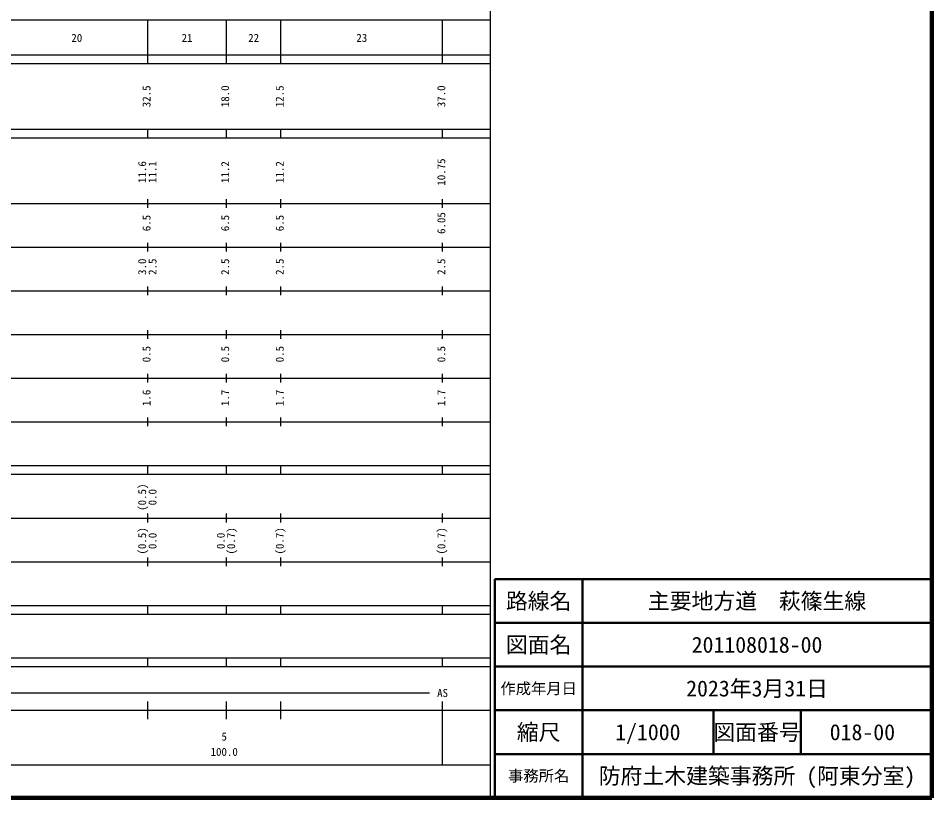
# Model space of a CAD drawing. Units: millimetres on the paper, enlarged 1000 times. Extents: x 40000 to 680000, y 20000 to 380000.
# Drawn here: x 470847 to 680000, y 20000 to 198357 of the extents above; entities that cross this region are included whole.
import ezdxf
from ezdxf.enums import TextEntityAlignment as Align

# ---------------------------------------------------------------- set-up
doc = ezdxf.new("R2010")
doc.units = ezdxf.units.MM
doc.header["$LTSCALE"] = 1000
for name, color, linetype, lineweight in [('M-TTL', 2, 'Continuous', 140), ('M-TTL-BAND', 7, 'Continuous', 25), ('M-TTL-FRAM', 2, 'Continuous', 50), ('M-TTL-LINE', 7, 'Continuous', 50)]:
    doc.layers.add(name, color=color, linetype=linetype, lineweight=lineweight)
doc.layers.add('M-TTL-TXT', color=7, linetype='Continuous')
doc.styles.add('ＭＳ ゴシック', font='')
doc.styles.get('ＭＳ ゴシック').set_extended_font_data('MS Gothic')

msp = doc.modelspace()

# ---------------------------------------------------------------- linework, layer by layer
at = {"layer": 'M-TTL'}
for p, q in [((680000, 20000), (680000, 380000)), ((40000, 20000), (680000, 20000))]:
    msp.add_line(p, q, dxfattribs=at)
at = {"layer": 'M-TTL-BAND'}
for p, q in [((579000, 20000), (579000, 370000)), ((68000, 198000), (579000, 198000)), ((500500, 188000), (500500, 198000)), ((518500, 188000), (518500, 198000)), ((531000, 188000), (531000, 198000)), ((568000, 188000), (568000, 198000)), ((40000, 190000), (579000, 190000)), ((40000, 188000), (579000, 188000)), ((40000, 173000), (579000, 173000)), ((500500, 171000), (500500, 173000)), ((518500, 171000), (518500, 173000)), ((531000, 171000), (531000, 173000)), ((568000, 171000), (568000, 173000)), ((40000, 171000), (579000, 171000)), ((500500, 155000), (500500, 157000)), ((518500, 155000), (518500, 157000)), ((531000, 155000), (531000, 157000)), ((568000, 155000), (568000, 157000)), ((40000, 156000), (579000, 156000)), ((500500, 145000), (500500, 147000)), ((518500, 145000), (518500, 147000)), ((531000, 145000), (531000, 147000)), ((568000, 145000), (568000, 147000)), ((46000, 146000), (579000, 146000)), ((52000, 136000), (579000, 136000)), ((500500, 135000), (500500, 137000)), ((518500, 135000), (518500, 137000)), ((531000, 135000), (531000, 137000)), ((568000, 135000), (568000, 137000)), ((46000, 126000), (579000, 126000)), ((500500, 125000), (500500, 127000)), ((518500, 125000), (518500, 127000)), ((531000, 125000), (531000, 127000)), ((568000, 125000), (568000, 127000)), ((52000, 116000), (579000, 116000)), ((500500, 115000), (500500, 117000)), ((518500, 115000), (518500, 117000)), ((531000, 115000), (531000, 117000)), ((568000, 115000), (568000, 117000)), ((500500, 105000), (500500, 107000)), ((518500, 105000), (518500, 107000)), ((531000, 105000), (531000, 107000)), ((568000, 105000), (568000, 107000)), ((46000, 106000), (579000, 106000)), ((40000, 96000), (579000, 96000)), ((500500, 94000), (500500, 96000)), ((518500, 94000), (518500, 96000)), ((531000, 94000), (531000, 96000)), ((568000, 94000), (568000, 96000)), ((40000, 94000), (579000, 94000)), ((49000, 84000), (579000, 84000)), ((500500, 83000), (500500, 85000)), ((518500, 83000), (518500, 85000)), ((531000, 83000), (531000, 85000)), ((568000, 83000), (568000, 85000)), ((40000, 74000), (579000, 74000)), ((500500, 73000), (500500, 75000)), ((518500, 73000), (518500, 75000)), ((531000, 73000), (531000, 75000)), ((568000, 73000), (568000, 75000)), ((40000, 64000), (579000, 64000)), ((500500, 62000), (500500, 64000)), ((518500, 62000), (518500, 64000)), ((531000, 62000), (531000, 64000)), ((568000, 62000), (568000, 64000)), ((40000, 62000), (579000, 62000)), ((40000, 52000), (579000, 52000)), ((500500, 50000), (500500, 52000)), ((518500, 50000), (518500, 52000)), ((531000, 50000), (531000, 52000)), ((568000, 50000), (568000, 52000)), ((40000, 50000), (579000, 50000)), ((71000, 44000), (565000, 44000)), ((500500, 38000), (500500, 42000)), ((518500, 38000), (518500, 42000)), ((531000, 38000), (531000, 42000)), ((568000, 27500), (568000, 42000)), ((40000, 40000), (579000, 40000)), ((68000, 27500), (579000, 27500))]:
    msp.add_line(p, q, dxfattribs=at)
at = {"layer": 'M-TTL-FRAM'}
for p, q in [((680000, 70000), (580000, 70000)), ((580000, 70000), (580000, 20000))]:
    msp.add_line(p, q, dxfattribs=at)
at = {"layer": 'M-TTL-LINE'}
for p, q in [((600000, 70000), (600000, 20000)), ((680000, 60000), (580000, 60000)), ((680000, 50000), (580000, 50000)), ((680000, 40000), (580000, 40000)), ((630000, 40000), (630000, 30000)), ((650000, 40000), (650000, 30000)), ((680000, 30000), (580000, 30000))]:
    msp.add_line(p, q, dxfattribs=at)

# ---------------------------------------------------------------- texts
at = {"layer": 'M-TTL-BAND', "style": 'ＭＳ ゴシック'}
for s, p in [('20', (484250, 192405)), ('21', (509500, 192405)), ('22', (524750, 192405)), ('23', (549500, 192405)), ('AS', (568000, 42500)), ('5', (518000, 32523)), ('100.0', (518000, 29033))]:
    msp.add_text(s, height=1833, dxfattribs=at).set_placement(p, align=Align.BOTTOM_CENTER)
for s, p in [('32.5', (501674, 180500)), ('18.0', (519674, 180500)), ('12.5', (532174, 180500)), ('37.0', (569174, 180500)), ('11.6', (500674, 163174)), ('11.1', (503044, 163174)), ('11.2', (519674, 163174)), ('11.2', (532174, 163174)), ('10.75', (569174, 163174)), ('6.5', (501674, 151500)), ('6.5', (519674, 151500)), ('6.5', (532174, 151500)), ('6.05', (569174, 151500)), ('3.0', (500674, 141500)), ('2.5', (503044, 141500)), ('2.5', (519674, 141500)), ('2.5', (532174, 141500)), ('2.5', (569174, 141500)), ('0.5', (501674, 121500)), ('0.5', (519674, 121500)), ('0.5', (532174, 121500)), ('0.5', (569174, 121500)), ('1.6', (501674, 111500)), ('1.7', (519674, 111500)), ('1.7', (532174, 111500)), ('1.7', (569174, 111500)), ('(0.5)', (500674, 88764)), ('0.0', (503044, 88764)), ('(0.5)', (500674, 78764)), ('0.0', (503044, 78764)), ('0.0', (518674, 78764)), ('(0.7)', (521044, 78764)), ('(0.7)', (532174, 78764)), ('(0.7)', (569174, 78764))]:
    msp.add_text(s, height=1833, rotation=90, dxfattribs=at).set_placement(p, align=Align.BOTTOM_CENTER)
at = {"layer": 'M-TTL-TXT', "style": 'ＭＳ ゴシック'}
for s, height, p in [('路線名', 3666, (590000, 65000)), ('路線名', 3666, (590000, 65000)), ('主要地方道\u3000萩篠生線', 3666, (640000, 65000)), ('図面名', 3666, (590000, 55000)), ('図面名', 3666, (590000, 55000)), ('201108018-00', 3666, (640000, 55000)), ('作成年月日', 2566, (590000, 45000)), ('作成年月日', 2566, (590000, 45000)), ('2023年3月31日', 3666, (640000, 45000)), ('縮尺', 3666, (590000, 35000)), ('縮尺', 3666, (590000, 35000)), ('1/1000', 3666, (615000, 35000)), ('図面番号', 3666, (640000, 35000)), ('図面番号', 3666, (640000, 35000)), ('018-00', 3666, (664125, 35000)), ('防府土木建築事務所 (阿東分室)', 3666, (640000, 25000)), ('事務所名', 2566, (590000, 25000)), ('事務所名', 2566, (590000, 25000))]:
    msp.add_text(s, height=height, dxfattribs=at).set_placement(p, align=Align.MIDDLE_CENTER)

doc.saveas('drawing.dxf')
